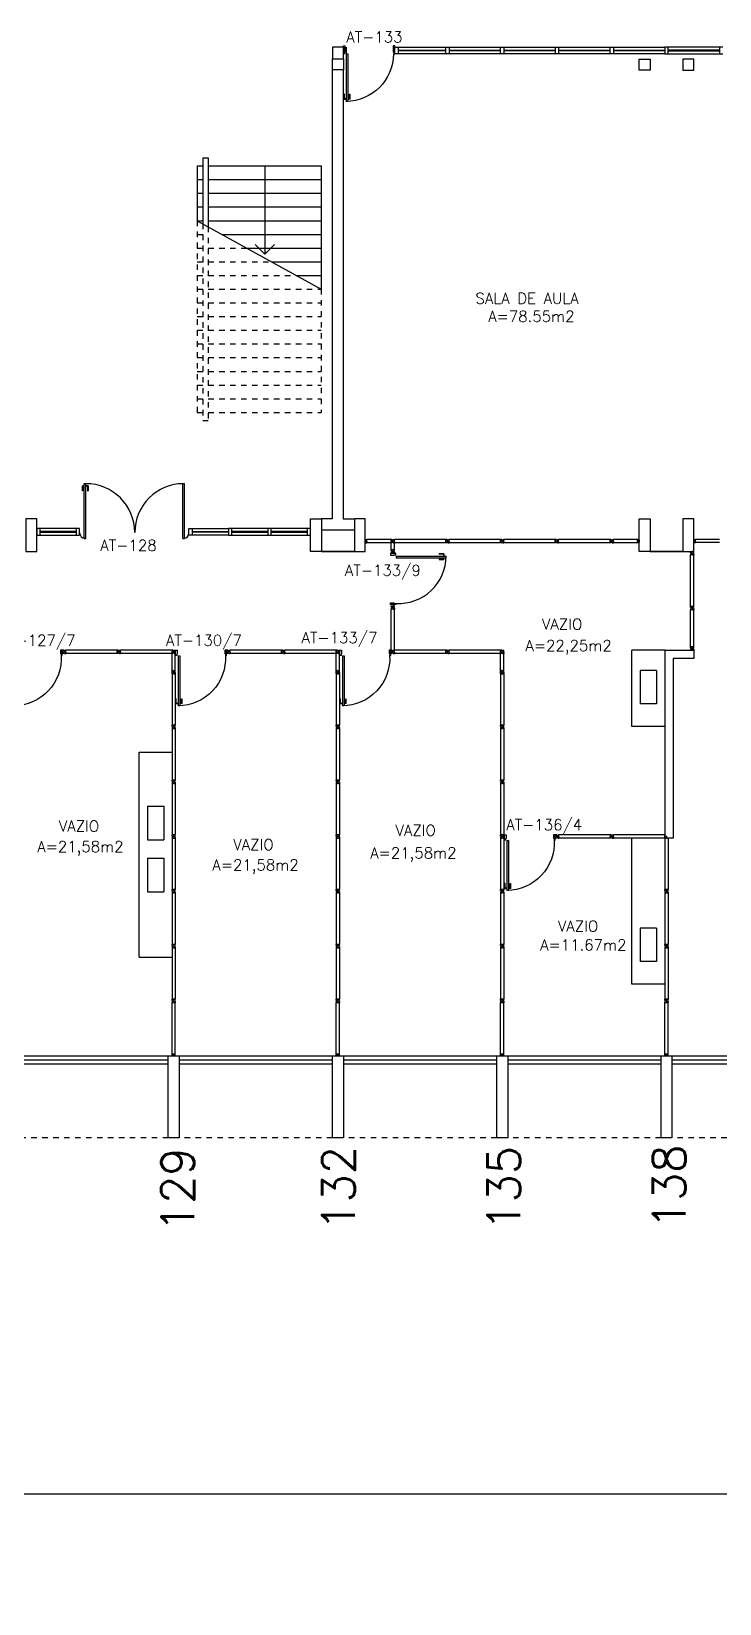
# Model space of a CAD drawing. Extents: x -250 to -5, y 354 to 449.
# Drawn here: x -110.19 to -97.63, y 356.9 to 385.59 of the extents above; entities that cross this region are included whole.
import ezdxf
from ezdxf.enums import TextEntityAlignment as Align

# ---------------------------------------------------------------- set-up
doc = ezdxf.new("R2010")
doc.units = 0
doc.header["$LTSCALE"] = 0.02
doc.header["$MEASUREMENT"] = 0
doc.header["$PDMODE"] = 98
doc.linetypes.add('HIDDEN2', pattern=[0.1875, 0.125, -0.0625])
doc.layers.get('0').update_dxf_attribs({"linetype": 'CONTINUOUS'})
doc.layers.get('DEFPOINTS').update_dxf_attribs({"linetype": 'CONTINUOUS'})
for name, color, linetype in [('ALV', 2, 'CONTINUOUS'), ('BANC', 2, 'CONTINUOUS'), ('DIV', 2, 'CONTINUOUS'), ('ESC', 1, 'CONTINUOUS'), ('ESQ', 2, 'CONTINUOUS'), ('ESTR', 3, 'CONTINUOUS'), ('NOPILAR1', 2, 'CONTINUOUS'), ('PEÇAS', 1, 'CONTINUOUS'), ('PROJ', 1, 'HIDDEN2'), ('TEXTO', 2, 'CONTINUOUS'), ('TEXTO-CENTRO-CUSTO', 2, 'CONTINUOUS'), ('TEXTO-ENDEREÇO', 2, 'CONTINUOUS'), ('ÁREA', 2, 'CONTINUOUS')]:
    doc.layers.add(name, color=color, linetype=linetype)
doc.styles.add('1', font='romans.shx')
doc.styles.add('NOPILAR', font='simplex.shx', dxfattribs={"height": 0.6})
doc.styles.get("Standard").update_dxf_attribs({"font": 'romans.shx'})
doc.styles.add('UNB-100', font='simplex.shx', dxfattribs={"height": 0.2})
doc.styles.add('UNB-100-1', font='simplex.shx', dxfattribs={"height": 0.2})
doc.dimstyles.new('1-600', dxfattribs={"dimtxt": 1.1, "dimasz": 2.5, "dimexe": 2, "dimexo": 4, "dimgap": 0.2, "dimtad": 1, "dimdec": 0, "dimzin": 4, "dimdsep": 46, "dimlunit": 6, "dimtxsty": '1', "dimblk1": 'NONE', "dimblk2": 'NONE', "dimsah": 1, "dimcen": 0, "dimclrd": 2, "dimclre": 2, "dimclrt": 2, "dimadec": 0, "dimazin": 0, "dimtfac": 1, "dimtdec": 0, "dimtmove": 2, "dimatfit": 3, "dimldrblk": 'NONE', "dimfxl": 0, "dimtolj": 1, "dimtzin": 0, "dimarcsym": 0})

# ---------------------------------------------------------------- blocks, each defined once
blk = doc.blocks.new('*D53')
at = {"color": 2, "linetype": 'ByBlock', "transparency": 16777216}
for p, q in [((-187.088, 351.649), (-187.088, 347.149)), ((-46.088, 351.649), (-46.088, 347.149)), ((-187.088, 349.149), (-46.088, 349.149))]:
    blk.add_line(p, q, dxfattribs=at)
at = {"layer": 'DEFPOINTS', "color": 0, "linetype": 'ByBlock', "transparency": 16777216}
for p in [(-187.088, 355.649), (-46.088, 355.649), (-46.088, 349.149)]:
    blk.add_point(p, dxfattribs=at)
at = {"color": 2, "linetype": 'ByBlock', "transparency": 16777216, "insert": (-116.588, 350.082), "char_height": 1.1, "attachment_point": 5, "style": '1'}
blk.add_mtext('\\A1;Biologia', dxfattribs=at)
blk = doc.blocks.new('_NONE')
at = {"color": 0, "linetype": 'ByBlock'}
blk.add_circle((0, 0), 0.25, dxfattribs=at)
blk = doc.blocks.new('PILINT-TTS')
for points in [[(-0.2, 0), (-0.2, -0.2), (0, -0.2), (0, 0)], [(-0.8, 0), (-0.8, -0.2), (-1, -0.2), (-1, 0)], [(-0.8, -8.39), (-0.8, -8.99), (-1, -8.99), (-1, -8.39)]]:
    blk.add_lwpolyline(points, close=True)
blk.add_lwpolyline([(-0.2, -8.99), (0, -8.99), (0, -8.39), (-0.2, -8.39), (-0.2, -8.99)])
blk = doc.blocks.new('DIV-TTS')
for p, q in [((-0.0051, 0), (0.0051, 0)), ((0, -0.0051), (0, 0.0051)), ((0.0205, 0.006), (0.03, 0.006)), ((0.0205, -0.006), (0.0205, 0.006)), ((0.03, 0.03), (0.97, 0.03)), ((0.03, 0.03), (0.03, -0.03)), ((0.03, 0.009), (0.03, 0.027)), ((0.03, 0.005), (0.03, -0.005)), ((0.97, 0.03), (0.97, -0.03)), ((0.9795, 0.006), (0.97, 0.006)), ((0.97, 0.005), (0.97, -0.005)), ((0.9795, -0.006), (0.9795, 0.006)), ((1.0051, 0), (0.9949, 0)), ((0.9949, 0), (1.0051, 0)), ((1, -0.0051), (1, 0.0051)), ((0.0205, -0.006), (0.03, -0.006)), ((0.03, -0.03), (0.03, -0.009)), ((0.03, -0.009), (0.03, -0.027)), ((0.03, -0.03), (0.97, -0.03)), ((0.9795, -0.006), (0.97, -0.006))]:
    blk.add_line(p, q)
blk = doc.blocks.new('MTINI-TTS')
for p, q in [((-0.03, 0.008), (-0.03, 0.03)), ((0.03, 0.03), (-0.03, 0.03)), ((-0.03, 0.008), (-0.02, 0.008)), ((-0.009, 0.03), (-0.027, 0.03)), ((-0.02, 0.008), (-0.02, 0)), ((-0.001, 0), (-0.02, 0)), ((-0.006, 0.02), (-0.006, 0.03)), ((-0.006, 0.023), (-0.006, 0.027)), ((-0.006, 0.02), (0.006, 0.02)), ((0.005, 0.03), (-0.005, 0.03)), ((0.005, 0), (-0.005, 0)), ((0.004, 0.02), (-0.004, 0.02)), ((0.02, 0), (-0.001, 0)), ((0, -0.005), (0, 0.005)), ((0.006, 0.02), (0.006, 0.03)), ((0.006, 0.023), (0.006, 0.027)), ((0.009, 0.03), (0.027, 0.03)), ((0.03, 0.008), (0.02, 0.008)), ((0.02, 0), (0.02, 0.008)), ((0.03, 0.008), (0.03, 0.03))]:
    blk.add_line(p, q)
blk = doc.blocks.new('DIVMT-TTS')
for p, q in [((-0.03, 0.03), (-0.03, 0.006)), ((-0.008, 0.03), (-0.03, 0.03)), ((-0.0185, 0.006), (-0.03, 0.006)), ((-0.0185, -0.006), (-0.0185, 0.006)), ((-0.008, 0.03), (-0.008, 0.02)), ((-0.008, 0.02), (0.008, 0.02)), ((-0.0051, 0), (0.0051, 0)), ((0.0051, 0), (-0.0051, 0)), ((-0.0051, 0), (0.0051, 0)), ((0, -0.0051), (0, 0.0051)), ((0, 0.0051), (0, -0.0051)), ((0.008, 0.03), (0.008, 0.02)), ((0.008, 0.03), (0.03, 0.03)), ((0.0205, 0.006), (0.03, 0.006)), ((0.0205, -0.006), (0.0205, 0.006)), ((0.0205, 0.006), (0.0205, -0.006)), ((0.0205, 0.006), (0.03, 0.006)), ((0.97, 0.03), (0.03, 0.03)), ((0.03, 0.006), (0.03, 0.03)), ((0.03, -0.03), (0.03, 0.03)), ((0.03, -0.005), (0.03, 0.005)), ((0.97, -0.03), (0.97, 0.03)), ((0.97, 0.03), (0.97, 0.009)), ((0.97, 0.009), (0.97, 0.027)), ((0.9795, 0.006), (0.97, 0.006)), ((0.97, -0.005), (0.97, 0.005)), ((0.9795, 0.006), (0.9795, -0.006)), ((1.0051, 0), (0.9949, 0)), ((1, 0.0051), (1, -0.0051)), ((-0.0185, -0.006), (-0.03, -0.006)), ((-0.03, -0.03), (-0.03, -0.006)), ((-0.008, -0.03), (-0.03, -0.03)), ((-0.008, -0.03), (-0.008, -0.02)), ((-0.008, -0.02), (0.008, -0.02)), ((0.008, -0.03), (0.008, -0.02)), ((0.008, -0.03), (0.03, -0.03)), ((0.0205, -0.006), (0.03, -0.006)), ((0.0205, -0.006), (0.03, -0.006)), ((0.03, -0.006), (0.03, -0.03)), ((0.97, -0.03), (0.03, -0.03)), ((0.9795, -0.006), (0.97, -0.006)), ((0.97, -0.009), (0.97, -0.027))]:
    blk.add_line(p, q)
blk = doc.blocks.new('DIVCIR-TTS')
for p, q in [((0.005, 0), (-0.005, 0)), ((-0.005, 0), (0.005, 0)), ((-0.005, 0), (0.005, 0)), ((0, 0.001), (0, 0.02)), ((0.008, 0.02), (0, 0.02)), ((0, 0.005), (0, -0.005)), ((0, -0.005), (0, 0.005)), ((0, -0.02), (0, 0.001)), ((0.008, 0.03), (0.008, 0.02)), ((0.008, 0.03), (0.03, 0.03)), ((0.02, 0.006), (0.02, -0.006)), ((0.02, 0.006), (0.03, 0.006)), ((0.02, -0.004), (0.02, 0.004)), ((0.02, 0.006), (0.02, -0.006)), ((0.02, 0.006), (0.03, 0.006)), ((0.023, 0.006), (0.027, 0.006)), ((0.47, 0.03), (0.03, 0.03)), ((0.03, -0.03), (0.03, 0.03)), ((0.03, -0.03), (0.03, 0.03)), ((0.03, 0.009), (0.03, 0.027)), ((0.03, -0.005), (0.03, 0.005)), ((0.03, -0.005), (0.03, 0.005)), ((0.47, 0.03), (0.47, 0.009)), ((0.47, -0.03), (0.47, 0.03)), ((0.47, 0.03), (0.47, 0.006)), ((0.492, 0.03), (0.47, 0.03)), ((0.47, 0.009), (0.47, 0.027)), ((0.479, 0.006), (0.47, 0.006)), ((0.481, 0.006), (0.47, 0.006)), ((0.47, -0.005), (0.47, 0.005)), ((0.479, 0.006), (0.479, -0.006)), ((0.481, -0.006), (0.481, 0.006)), ((0.492, 0.03), (0.492, 0.02)), ((0.492, 0.02), (0.508, 0.02)), ((0.505, 0), (0.495, 0)), ((0.495, 0), (0.505, 0)), ((0.505, 0), (0.495, 0)), ((0.495, 0), (0.505, 0)), ((0.5, 0.005), (0.5, -0.005)), ((0.5, -0.005), (0.5, 0.005)), ((0.5, 0.005), (0.5, -0.005)), ((0.508, 0.03), (0.508, 0.02)), ((0.508, 0.03), (0.53, 0.03)), ((0.52, 0.006), (0.53, 0.006)), ((0.52, -0.006), (0.52, 0.006)), ((0.52, 0.006), (0.52, -0.006)), ((0.52, 0.006), (0.53, 0.006)), ((1.47, 0.03), (0.53, 0.03)), ((0.53, 0.006), (0.53, 0.03)), ((0.53, -0.03), (0.53, 0.03)), ((0.53, -0.005), (0.53, 0.005)), ((1.47, -0.03), (1.47, 0.03)), ((1.47, 0.03), (1.47, 0.009)), ((1.47, 0.03), (1.47, 0.006)), ((1.492, 0.03), (1.47, 0.03)), ((1.47, 0.009), (1.47, 0.027)), ((1.479, 0.006), (1.47, 0.006)), ((1.481, 0.006), (1.47, 0.006)), ((1.47, -0.005), (1.47, 0.005)), ((1.479, 0.006), (1.479, -0.006)), ((1.481, -0.006), (1.481, 0.006)), ((1.492, 0.03), (1.492, 0.02)), ((1.492, 0.02), (1.508, 0.02)), ((1.505, 0), (1.495, 0)), ((1.495, 0), (1.505, 0)), ((1.505, 0), (1.495, 0)), ((1.495, 0), (1.505, 0)), ((1.5, 0.005), (1.5, -0.005)), ((1.5, -0.005), (1.5, 0.005)), ((1.5, 0.005), (1.5, -0.005)), ((1.508, 0.03), (1.508, 0.02)), ((1.508, 0.03), (1.53, 0.03)), ((1.52, 0.006), (1.53, 0.006)), ((1.52, -0.006), (1.52, 0.006)), ((1.52, 0.006), (1.52, -0.006)), ((1.52, 0.006), (1.53, 0.006)), ((2.47, 0.03), (1.53, 0.03)), ((1.53, 0.006), (1.53, 0.03)), ((1.53, -0.03), (1.53, 0.03)), ((1.53, -0.005), (1.53, 0.005)), ((2.47, -0.03), (2.47, 0.03)), ((2.47, 0.03), (2.47, 0.009)), ((2.47, 0.03), (2.47, 0.006)), ((2.492, 0.03), (2.47, 0.03)), ((2.47, 0.009), (2.47, 0.027)), ((2.479, 0.006), (2.47, 0.006)), ((2.481, 0.006), (2.47, 0.006)), ((2.47, -0.005), (2.47, 0.005)), ((2.479, 0.006), (2.479, -0.006)), ((2.481, -0.006), (2.481, 0.006)), ((2.492, 0.03), (2.492, 0.02)), ((2.492, 0.02), (2.508, 0.02)), ((2.505, 0), (2.495, 0)), ((2.495, 0), (2.505, 0)), ((2.505, 0), (2.495, 0)), ((2.495, 0), (2.505, 0)), ((2.5, 0.005), (2.5, -0.005)), ((2.5, -0.005), (2.5, 0.005)), ((2.5, 0.005), (2.5, -0.005)), ((2.508, 0.03), (2.508, 0.02)), ((2.508, 0.03), (2.53, 0.03)), ((2.52, 0.006), (2.53, 0.006)), ((2.52, -0.006), (2.52, 0.006)), ((2.52, 0.006), (2.52, -0.006)), ((2.52, 0.006), (2.53, 0.006)), ((3.47, 0.03), (2.53, 0.03)), ((2.53, 0.006), (2.53, 0.03)), ((2.53, -0.03), (2.53, 0.03)), ((2.53, -0.005), (2.53, 0.005)), ((3.47, -0.03), (3.47, 0.03)), ((3.47, 0.03), (3.47, 0.009)), ((3.47, 0.03), (3.47, 0.006)), ((3.492, 0.03), (3.47, 0.03)), ((3.47, 0.009), (3.47, 0.027)), ((3.479, 0.006), (3.47, 0.006)), ((3.481, 0.006), (3.47, 0.006)), ((3.47, -0.005), (3.47, 0.005)), ((3.479, 0.006), (3.479, -0.006)), ((3.481, -0.006), (3.481, 0.006)), ((3.492, 0.03), (3.492, 0.02)), ((3.492, 0.02), (3.508, 0.02)), ((3.505, 0), (3.495, 0)), ((3.495, 0), (3.505, 0)), ((3.505, 0), (3.495, 0)), ((3.495, 0), (3.505, 0)), ((3.5, 0.005), (3.5, -0.005)), ((3.5, -0.005), (3.5, 0.005)), ((3.5, 0.005), (3.5, -0.005)), ((3.508, 0.03), (3.508, 0.02)), ((3.508, 0.03), (3.53, 0.03)), ((3.52, 0.006), (3.53, 0.006)), ((3.52, -0.006), (3.52, 0.006)), ((3.52, 0.006), (3.52, -0.006)), ((3.52, 0.006), (3.53, 0.006)), ((4.47, 0.03), (3.53, 0.03)), ((3.53, 0.006), (3.53, 0.03)), ((3.53, -0.03), (3.53, 0.03)), ((3.53, -0.005), (3.53, 0.005)), ((4.47, 0.03), (4.47, 0.006)), ((4.492, 0.03), (4.47, 0.03)), ((4.47, -0.03), (4.47, 0.03)), ((4.47, 0.03), (4.47, 0.009)), ((4.47, 0.009), (4.47, 0.027)), ((4.481, 0.006), (4.47, 0.006)), ((4.479, 0.006), (4.47, 0.006)), ((4.47, -0.005), (4.47, 0.005)), ((4.479, 0.006), (4.479, -0.006)), ((4.481, -0.006), (4.481, 0.006)), ((4.492, 0.03), (4.492, 0.02)), ((4.492, 0.02), (4.508, 0.02)), ((4.495, 0), (4.505, 0)), ((4.505, 0), (4.495, 0)), ((4.495, 0), (4.505, 0)), ((4.505, 0), (4.495, 0)), ((4.5, -0.005), (4.5, 0.005)), ((4.5, 0.005), (4.5, -0.005)), ((4.5, 0.005), (4.5, -0.005)), ((4.508, 0.03), (4.508, 0.02)), ((4.508, 0.03), (4.53, 0.03)), ((4.52, 0.006), (4.53, 0.006)), ((4.52, -0.006), (4.52, 0.006)), ((4.52, 0.006), (4.52, -0.006)), ((4.52, 0.006), (4.53, 0.006)), ((4.53, 0.006), (4.53, 0.03)), ((4.53, -0.03), (4.53, 0.03)), ((4.97, 0.03), (4.53, 0.03)), ((4.53, -0.005), (4.53, 0.005)), ((4.97, 0.03), (4.97, 0.009)), ((4.97, -0.03), (4.97, 0.03)), ((4.992, 0.029), (4.97, 0.029)), ((4.97, 0.029), (4.97, -0.031)), ((4.97, 0.009), (4.97, 0.027)), ((4.97, 0.008), (4.97, 0.026)), ((4.979, 0.006), (4.97, 0.006)), ((4.97, -0.005), (4.97, 0.005)), ((4.979, 0.005), (4.97, 0.005)), ((4.97, 0.004), (4.97, -0.006)), ((4.977, 0.005), (4.973, 0.005)), ((4.979, 0.006), (4.979, -0.006)), ((4.979, -0.007), (4.979, 0.005)), ((4.979, 0.003), (4.979, -0.005)), ((4.992, 0.029), (4.992, 0.019)), ((5, 0.019), (4.992, 0.019)), ((5.005, 0), (4.995, 0)), ((5, 0.019), (5, -0.002)), ((5, 0.005), (5, -0.005)), ((5, 0.004), (5, -0.006)), ((0, -0.02), (0.008, -0.02)), ((0.008, -0.03), (0.008, -0.02)), ((0.008, -0.03), (0.03, -0.03)), ((0.02, -0.006), (0.03, -0.006)), ((0.02, -0.006), (0.03, -0.006)), ((0.023, -0.006), (0.027, -0.006)), ((0.03, -0.009), (0.03, -0.027)), ((0.47, -0.03), (0.03, -0.03)), ((0.479, -0.006), (0.47, -0.006)), ((0.481, -0.006), (0.47, -0.006)), ((0.47, -0.03), (0.47, -0.006)), ((0.47, -0.009), (0.47, -0.027)), ((0.492, -0.03), (0.47, -0.03)), ((0.492, -0.03), (0.492, -0.02)), ((0.492, -0.02), (0.508, -0.02)), ((0.508, -0.03), (0.508, -0.02)), ((0.508, -0.03), (0.53, -0.03)), ((0.52, -0.006), (0.53, -0.006)), ((0.52, -0.006), (0.53, -0.006)), ((0.53, -0.006), (0.53, -0.03)), ((1.47, -0.03), (0.53, -0.03)), ((1.479, -0.006), (1.47, -0.006)), ((1.481, -0.006), (1.47, -0.006)), ((1.47, -0.03), (1.47, -0.006)), ((1.47, -0.009), (1.47, -0.027)), ((1.492, -0.03), (1.47, -0.03)), ((1.492, -0.03), (1.492, -0.02)), ((1.492, -0.02), (1.508, -0.02)), ((1.508, -0.03), (1.508, -0.02)), ((1.508, -0.03), (1.53, -0.03)), ((1.52, -0.006), (1.53, -0.006)), ((1.52, -0.006), (1.53, -0.006)), ((1.53, -0.006), (1.53, -0.03)), ((2.47, -0.03), (1.53, -0.03)), ((2.479, -0.006), (2.47, -0.006)), ((2.481, -0.006), (2.47, -0.006)), ((2.47, -0.03), (2.47, -0.006)), ((2.47, -0.009), (2.47, -0.027)), ((2.492, -0.03), (2.47, -0.03)), ((2.492, -0.03), (2.492, -0.02)), ((2.492, -0.02), (2.508, -0.02)), ((2.508, -0.03), (2.508, -0.02)), ((2.508, -0.03), (2.53, -0.03)), ((2.52, -0.006), (2.53, -0.006)), ((2.52, -0.006), (2.53, -0.006)), ((2.53, -0.006), (2.53, -0.03)), ((3.47, -0.03), (2.53, -0.03)), ((3.479, -0.006), (3.47, -0.006)), ((3.481, -0.006), (3.47, -0.006)), ((3.47, -0.03), (3.47, -0.006)), ((3.47, -0.009), (3.47, -0.027)), ((3.492, -0.03), (3.47, -0.03)), ((3.492, -0.03), (3.492, -0.02)), ((3.492, -0.02), (3.508, -0.02)), ((3.508, -0.03), (3.508, -0.02)), ((3.508, -0.03), (3.53, -0.03)), ((3.52, -0.006), (3.53, -0.006)), ((3.52, -0.006), (3.53, -0.006)), ((3.53, -0.006), (3.53, -0.03)), ((4.47, -0.03), (3.53, -0.03)), ((4.481, -0.006), (4.47, -0.006)), ((4.47, -0.03), (4.47, -0.006)), ((4.479, -0.006), (4.47, -0.006)), ((4.47, -0.009), (4.47, -0.027)), ((4.492, -0.03), (4.47, -0.03)), ((4.492, -0.03), (4.492, -0.02)), ((4.492, -0.02), (4.508, -0.02)), ((4.508, -0.03), (4.508, -0.02)), ((4.508, -0.03), (4.53, -0.03)), ((4.52, -0.006), (4.53, -0.006)), ((4.52, -0.006), (4.53, -0.006)), ((4.53, -0.006), (4.53, -0.03)), ((4.97, -0.03), (4.53, -0.03)), ((4.979, -0.006), (4.97, -0.006)), ((4.979, -0.007), (4.97, -0.007)), ((4.97, -0.009), (4.97, -0.027)), ((4.97, -0.01), (4.97, -0.028)), ((4.992, -0.031), (4.97, -0.031)), ((4.977, -0.007), (4.973, -0.007)), ((4.992, -0.031), (4.992, -0.021)), ((4.992, -0.021), (5, -0.021)), ((5.005, -0.001), (4.995, -0.001)), ((5, -0.002), (5, -0.021))]:
    blk.add_line(p, q)
blk = doc.blocks.new('ESCA-TTS')
at = {"color": 1, "linetype": 'Continuous'}
for p in [(-2.26, 0), (0, -1)]:
    blk.add_line(p, (-2.26, -2.25), dxfattribs=at)
at = {"color": 1}
for p, q in [((-0.2, 0), (-2.26, 0)), ((-0.2, 0.15), (-0.2, -1.111)), ((-0.1, 0.15), (-0.2, 0.15)), ((-0.1, 0.15), (-0.1, -1.055)), ((0, 0), (-0.1, 0)), ((0, 0), (0, -1)), ((-0.2, -0.25), (-2.26, -0.25)), ((0, -0.25), (-0.1, -0.25)), ((-0.2, -0.5), (-2.26, -0.5)), ((0, -0.5), (-0.1, -0.5)), ((-0.2, -0.75), (-2.26, -0.75)), ((0, -0.75), (-0.1, -0.75)), ((-0.2, -1), (-2.26, -1)), ((0, -1), (-0.1, -1)), ((-0.452, -1.25), (-2.26, -1.25)), ((-0.904, -1.5), (-2.26, -1.5)), ((-1.356, -1.75), (-2.26, -1.75)), ((-1.808, -2), (-2.26, -2))]:
    blk.add_line(p, q, dxfattribs=at)
at = {"color": 1, "linetype": 'HIDDEN2'}
for p, q in [((-0.2, -1.111), (-0.2, -4.65)), ((-0.1, -1.055), (-0.1, -4.65)), ((0, -1), (0, -4.5)), ((0, -1.25), (-0.1, -1.25)), ((-0.2, -1.5), (-0.904, -1.5)), ((0, -1.5), (-0.1, -1.5)), ((-0.2, -2), (-1.808, -2)), ((-0.2, -1.75), (-1.356, -1.75)), ((0, -1.75), (-0.1, -1.75)), ((0, -2), (-0.1, -2)), ((-2.26, -2.25), (-2.26, -4.5)), ((-0.2, -2.25), (-2.26, -2.25)), ((0, -2.25), (-0.1, -2.25)), ((-0.2, -2.5), (-2.26, -2.5)), ((0, -2.5), (-0.1, -2.5)), ((-0.2, -2.75), (-2.26, -2.75)), ((0, -2.75), (-0.1, -2.75)), ((-0.2, -3), (-2.26, -3)), ((0, -3), (-0.1, -3)), ((-0.2, -3.25), (-2.26, -3.25)), ((0, -3.25), (-0.1, -3.25)), ((-0.2, -3.5), (-2.26, -3.5)), ((0, -3.5), (-0.1, -3.5)), ((-0.2, -3.75), (-2.26, -3.75)), ((-0.2, -4), (-2.26, -4)), ((0, -3.75), (-0.1, -3.75)), ((0, -4), (-0.1, -4)), ((-0.2, -4.25), (-2.26, -4.25)), ((0, -4.25), (-0.1, -4.25)), ((-0.2, -4.5), (-2.26, -4.5)), ((0, -4.5), (-0.1, -4.5)), ((-0.1, -4.65), (-0.2, -4.65))]:
    blk.add_line(p, q, dxfattribs=at)
blk = doc.blocks.new('PDV1E-TTS')
at = {"layer": 'DIV'}
for p, q in [((-0.94, 0.075), (-0.91, 0.075)), ((-0.94, 0.06), (-0.94, 0.075)), ((-0.94, -0.06), (-0.94, 0.06)), ((-0.91, 0.075), (-0.91, -0.045)), ((0, 0.075), (-0.03, 0.075)), ((-0.03, 0.075), (-0.03, -0.045)), ((0, 0.06), (0, 0.075)), ((0, -0.06), (0, 0.06)), ((0, 0), (0.012, 0)), ((-0.94, -0.075), (-0.94, -0.06)), ((-0.92, -0.075), (-0.94, -0.075)), ((-0.92, -0.045), (-0.92, -0.075)), ((-0.92, -0.045), (-0.91, -0.045)), ((-0.082, -0.075), (-0.082, -0.94)), ((-0.052, -0.075), (-0.082, -0.075)), ((-0.052, -0.075), (-0.052, -0.94)), ((-0.02, -0.045), (-0.03, -0.045)), ((-0.02, -0.045), (-0.02, -0.075)), ((-0.02, -0.075), (0, -0.075)), ((0, -0.075), (0, -0.06)), ((-0.114, -0.81), (-0.124, -0.81)), ((-0.124, -0.9), (-0.124, -0.81)), ((-0.114, -0.89), (-0.114, -0.81)), ((-0.019, -0.81), (-0.009, -0.81)), ((-0.019, -0.89), (-0.019, -0.81)), ((-0.009, -0.9), (-0.009, -0.81)), ((-0.124, -0.9), (-0.084, -0.9)), ((-0.114, -0.89), (-0.084, -0.89)), ((-0.082, -0.94), (-0.052, -0.94)), ((-0.019, -0.89), (-0.049, -0.89)), ((-0.009, -0.9), (-0.049, -0.9))]:
    blk.add_line(p, q, dxfattribs=at)
blk.add_arc((-0.048, -0.075), 0.865, 180, 270, dxfattribs=at)
blk = doc.blocks.new('MTT-TTS')
for p, q in [((-0.008, 0.03), (-0.03, 0.03)), ((-0.03, 0.03), (-0.03, 0.006)), ((-0.0185, 0.006), (-0.03, 0.006)), ((-0.0185, -0.006), (-0.0185, 0.006)), ((-0.008, 0.03), (-0.008, 0.02)), ((-0.008, 0.02), (0.008, 0.02)), ((-0.0051, 0), (0.0051, 0)), ((0, -0.0051), (0, 0.0051)), ((0.008, 0.03), (0.03, 0.03)), ((0.008, 0.03), (0.008, 0.02)), ((0.0205, -0.006), (0.0205, 0.006)), ((0.0205, 0.006), (0.03, 0.006)), ((0.03, 0.006), (0.03, 0.03)), ((-0.03, -0.03), (-0.03, -0.006)), ((-0.0185, -0.006), (-0.03, -0.006)), ((-0.008, -0.03), (-0.03, -0.03)), ((-0.008, -0.02), (0.008, -0.02)), ((-0.008, -0.03), (-0.008, -0.02)), ((0.008, -0.03), (0.008, -0.02)), ((0.008, -0.03), (0.03, -0.03)), ((0.0205, -0.006), (0.03, -0.006)), ((0.03, -0.006), (0.03, -0.03))]:
    blk.add_line(p, q)
blk = doc.blocks.new('PDV2E-TTS')
at = {"layer": 'DIV'}
for p, q in [((-0.967, 0.035), (-0.967, 0.05)), ((-0.967, 0.05), (-0.937, 0.05)), ((-0.967, -0.035), (-0.967, 0.035)), ((-0.937, 0.05), (-0.937, -0.02)), ((-0.068, 0.05), (-0.068, -0.02)), ((-0.038, 0.05), (-0.068, 0.05)), ((-0.038, 0.035), (-0.038, 0.05)), ((-0.038, -0.035), (-0.038, 0.035)), ((-0.967, -0.05), (-0.967, -0.035)), ((-0.947, -0.05), (-0.967, -0.05)), ((-0.947, -0.02), (-0.947, -0.05)), ((-0.947, -0.02), (-0.937, -0.02)), ((-0.083, -0.054), (-0.113, -0.054)), ((-0.113, -0.054), (-0.113, -0.969)), ((-0.083, -0.054), (-0.083, -0.969)), ((-0.059, -0.02), (-0.068, -0.02)), ((-0.059, -0.02), (-0.059, -0.05)), ((-0.059, -0.05), (-0.037, -0.05)), ((-0.038, -0.05), (-0.038, -0.035)), ((-0.113, -0.969), (-0.083, -0.969))]:
    blk.add_line(p, q, dxfattribs=at)
at = {"layer": 'DIV', "color": 1}
for p, q in [((-0.145, -0.839), (-0.155, -0.839)), ((-0.155, -0.929), (-0.155, -0.839)), ((-0.145, -0.919), (-0.145, -0.839)), ((-0.05, -0.839), (-0.04, -0.839)), ((-0.05, -0.919), (-0.05, -0.839)), ((-0.04, -0.929), (-0.04, -0.839)), ((-0.155, -0.929), (-0.115, -0.929)), ((-0.145, -0.919), (-0.115, -0.919)), ((-0.05, -0.919), (-0.08, -0.919)), ((-0.04, -0.929), (-0.08, -0.929))]:
    blk.add_line(p, q, dxfattribs=at)
blk.add_arc((-0.081, -0.101), 0.867, 176.6046, 269.9049, dxfattribs=at)
blk = doc.blocks.new('PTDP-TTS')
at = {"color": 2}
for p, q in [((0.084, 0.9), (0.115, 0.9)), ((0.084, -0.1), (0.084, 0.9)), ((0.114, -0.1), (0.114, 0.9)), ((1.884, 0.9), (1.914, 0.9)), ((1.884, -0.1), (1.884, 0.9)), ((1.914, -0.1), (1.914, 0.9)), ((0.084, -0.1), (0.115, -0.1)), ((1.885, -0.101), (1.915, -0.101))]:
    blk.add_line(p, q, dxfattribs=at)
at = {"color": 1}
for centre, radius, start, end in [((0.114, 0.006), 0.892, 0, 90), ((1.899, 0.006), 0.892, 90, 180), ((0.098, 0), 0.098, 180, 270), ((1.896, -0.001), 0.0991, 271.7192, 0)]:
    blk.add_arc(centre, radius, start, end, dxfattribs=at)
at = {"layer": 'ESQ', "color": 1}
for p, q in [((0.044, 0.86), (0.044, 0.77)), ((0.044, 0.86), (0.084, 0.86)), ((0.054, 0.77), (0.044, 0.77)), ((0.054, 0.85), (0.054, 0.77)), ((0.054, 0.85), (0.084, 0.85)), ((0.154, 0.86), (0.114, 0.86)), ((0.144, 0.85), (0.114, 0.85)), ((0.144, 0.85), (0.144, 0.77)), ((0.144, 0.77), (0.154, 0.77)), ((0.154, 0.86), (0.154, 0.77))]:
    blk.add_line(p, q, dxfattribs=at)

msp = doc.modelspace()

# ---------------------------------------------------------------- linework, layer by layer
at = {"layer": 'ALV'}
for p, q in [((-104.702, 384.887), (-104.702, 376.695)), ((-104.502, 384.887), (-104.502, 376.695)), ((-104.702, 376.695), (-104.904, 376.695)), ((-104.902, 376.495), (-104.306, 376.495)), ((-104.502, 376.695), (-104.306, 376.695)), ((-98.626, 374.297), (-98.626, 370.867)), ((-98.626, 374.297), (-98.096, 374.297)), ((-98.626, 374.297), (-98.626, 370.867)), ((-98.096, 374.297), (-98.096, 374.147)), ((-98.476, 374.147), (-98.476, 370.867)), ((-98.096, 374.147), (-98.476, 374.147)), ((-98.476, 374.147), (-98.476, 371.017)), ((-98.476, 370.867), (-98.626, 370.867))]:
    msp.add_line(p, q, dxfattribs=at)
at = {"layer": 'BANC'}
for p, q in [((-108.226, 368.697), (-108.226, 372.437)), ((-108.226, 372.437), (-107.626, 372.437)), ((-108.226, 368.697), (-107.626, 368.697))]:
    msp.add_line(p, q, dxfattribs=at)
at = {"layer": 'DIV'}
for p, q in [((-109.229, 377.34), (-109.199, 377.34)), ((-109.269, 377.3), (-109.269, 377.21)), ((-109.269, 377.3), (-109.229, 377.3)), ((-109.259, 377.21), (-109.268, 377.21)), ((-109.259, 377.29), (-109.259, 377.21)), ((-109.259, 377.29), (-109.229, 377.29)), ((-109.159, 377.3), (-109.199, 377.3)), ((-109.169, 377.29), (-109.199, 377.29)), ((-109.169, 377.29), (-109.169, 377.21)), ((-109.169, 377.21), (-109.159, 377.21)), ((-109.159, 377.3), (-109.159, 377.21)), ((-103.626, 376.134), (-103.626, 376.258)), ((-103.626, 376.134), (-103.626, 376.258)), ((-103.566, 376.134), (-103.566, 376.258)), ((-103.566, 376.134), (-103.566, 376.258)), ((-98.091, 376.291), (-98.101, 376.291)), ((-98.101, 376.291), (-98.091, 376.291)), ((-98.101, 376.291), (-98.091, 376.291)), ((-98.096, 376.292), (-98.096, 376.311)), ((-98.088, 376.311), (-98.096, 376.311)), ((-98.096, 376.297), (-98.096, 376.286)), ((-98.096, 376.286), (-98.096, 376.297)), ((-98.096, 376.271), (-98.096, 376.292)), ((-98.096, 376.271), (-98.088, 376.271)), ((-98.088, 376.321), (-98.088, 376.311)), ((-98.088, 376.321), (-98.066, 376.321)), ((-98.088, 376.261), (-98.088, 376.271)), ((-98.088, 376.261), (-98.066, 376.261)), ((-98.075, 376.297), (-98.075, 376.285)), ((-98.075, 376.297), (-98.066, 376.297)), ((-98.075, 376.297), (-98.075, 376.285)), ((-98.075, 376.297), (-98.066, 376.297)), ((-98.075, 376.287), (-98.075, 376.295)), ((-98.075, 376.285), (-98.066, 376.285)), ((-98.075, 376.285), (-98.066, 376.285)), ((-98.073, 376.297), (-98.069, 376.297)), ((-98.073, 376.285), (-98.069, 376.285)), ((-97.626, 376.321), (-98.066, 376.321)), ((-98.066, 376.261), (-98.066, 376.321)), ((-98.066, 376.261), (-98.066, 376.321)), ((-98.066, 376.3), (-98.066, 376.318)), ((-98.066, 376.286), (-98.066, 376.296)), ((-98.066, 376.286), (-98.066, 376.296)), ((-98.066, 376.282), (-98.066, 376.264)), ((-97.626, 376.261), (-98.066, 376.261)), ((-104.896, 376.103), (-104.294, 376.103)), ((-104.896, 376.097), (-104.294, 376.097)), ((-103.626, 376.112), (-103.626, 376.134)), ((-103.626, 376.134), (-103.602, 376.134)), ((-103.626, 376.112), (-103.626, 376.134)), ((-103.626, 376.134), (-103.602, 376.134)), ((-103.626, 376.112), (-103.616, 376.112)), ((-103.626, 376.112), (-103.616, 376.112)), ((-103.626, 376.096), (-103.616, 376.096)), ((-103.626, 376.096), (-103.626, 376.074)), ((-103.626, 376.096), (-103.616, 376.096)), ((-103.626, 376.096), (-103.626, 376.074)), ((-103.602, 376.074), (-103.626, 376.074)), ((-103.566, 376.074), (-103.626, 376.074)), ((-103.602, 376.074), (-103.626, 376.074)), ((-103.566, 376.074), (-103.626, 376.074)), ((-103.616, 376.112), (-103.616, 376.096)), ((-103.616, 376.112), (-103.616, 376.096)), ((-103.602, 376.122), (-103.602, 376.134)), ((-103.602, 376.122), (-103.602, 376.134)), ((-103.59, 376.122), (-103.602, 376.122)), ((-103.59, 376.122), (-103.602, 376.122)), ((-103.602, 376.083), (-103.602, 376.074)), ((-103.59, 376.083), (-103.602, 376.083)), ((-103.602, 376.083), (-103.59, 376.083)), ((-103.602, 376.083), (-103.602, 376.074)), ((-103.602, 376.083), (-103.602, 376.074)), ((-103.59, 376.083), (-103.602, 376.083)), ((-103.602, 376.083), (-103.59, 376.083)), ((-103.602, 376.083), (-103.602, 376.074)), ((-103.591, 376.104), (-103.601, 376.104)), ((-103.601, 376.104), (-103.591, 376.104)), ((-103.591, 376.104), (-103.601, 376.104)), ((-103.601, 376.104), (-103.591, 376.104)), ((-103.591, 376.074), (-103.601, 376.074)), ((-103.591, 376.074), (-103.601, 376.074)), ((-103.596, 376.109), (-103.596, 376.098)), ((-103.596, 376.098), (-103.596, 376.109)), ((-103.596, 376.109), (-103.596, 376.098)), ((-103.596, 376.109), (-103.596, 376.098)), ((-103.596, 376.098), (-103.596, 376.109)), ((-103.596, 376.109), (-103.596, 376.098)), ((-103.59, 376.122), (-103.59, 376.134)), ((-103.566, 376.134), (-103.59, 376.134)), ((-103.59, 376.122), (-103.59, 376.134)), ((-103.566, 376.134), (-103.59, 376.134)), ((-103.59, 376.083), (-103.59, 376.074)), ((-103.59, 376.083), (-103.59, 376.074)), ((-103.59, 376.083), (-103.59, 376.074)), ((-103.59, 376.083), (-103.59, 376.074)), ((-103.59, 376.074), (-103.566, 376.074)), ((-103.59, 376.074), (-103.566, 376.074)), ((-103.566, 376.112), (-103.576, 376.112)), ((-103.576, 376.112), (-103.576, 376.096)), ((-103.566, 376.112), (-103.576, 376.112)), ((-103.576, 376.112), (-103.576, 376.096)), ((-103.566, 376.096), (-103.576, 376.096)), ((-103.566, 376.096), (-103.576, 376.096)), ((-103.566, 376.112), (-103.566, 376.134)), ((-103.566, 376.112), (-103.566, 376.134)), ((-103.566, 376.096), (-103.566, 376.074)), ((-103.566, 376.096), (-103.566, 376.074)), ((-98.896, 376.103), (-98.294, 376.103)), ((-98.896, 376.097), (-98.294, 376.097)), ((-103.626, 375.087), (-103.626, 375.109)), ((-103.626, 375.109), (-103.602, 375.109)), ((-103.626, 375.087), (-103.616, 375.087)), ((-103.626, 375.071), (-103.616, 375.071)), ((-103.626, 375.071), (-103.626, 375.049)), ((-103.626, 374.297), (-103.626, 375.049)), ((-103.602, 375.049), (-103.626, 375.049)), ((-103.566, 375.049), (-103.626, 375.049)), ((-103.616, 375.087), (-103.616, 375.071)), ((-103.602, 375.098), (-103.602, 375.109)), ((-103.59, 375.098), (-103.602, 375.098)), ((-103.602, 375.059), (-103.602, 375.049)), ((-103.59, 375.059), (-103.602, 375.059)), ((-103.602, 375.059), (-103.59, 375.059)), ((-103.602, 375.059), (-103.602, 375.049)), ((-103.591, 375.079), (-103.601, 375.079)), ((-103.601, 375.079), (-103.591, 375.079)), ((-103.591, 375.049), (-103.601, 375.049)), ((-103.596, 375.085), (-103.596, 375.074)), ((-103.596, 375.074), (-103.596, 375.085)), ((-103.596, 375.085), (-103.596, 375.074)), ((-103.59, 375.098), (-103.59, 375.109)), ((-103.566, 375.109), (-103.59, 375.109)), ((-103.59, 375.059), (-103.59, 375.049)), ((-103.59, 375.059), (-103.59, 375.049)), ((-103.59, 375.049), (-103.566, 375.049)), ((-103.566, 375.087), (-103.576, 375.087)), ((-103.576, 375.087), (-103.576, 375.071)), ((-103.566, 375.071), (-103.576, 375.071)), ((-103.566, 375.087), (-103.566, 375.109)), ((-103.566, 375.071), (-103.566, 375.049)), ((-103.566, 374.297), (-103.566, 375.049)), ((-98.156, 375.097), (-98.132, 375.097)), ((-98.156, 375.075), (-98.156, 375.097)), ((-98.156, 375.075), (-98.146, 375.075)), ((-98.156, 375.059), (-98.146, 375.059)), ((-98.156, 375.059), (-98.156, 375.037)), ((-98.156, 374.357), (-98.156, 375.037)), ((-98.132, 375.037), (-98.156, 375.037)), ((-98.096, 375.037), (-98.156, 375.037)), ((-98.146, 375.075), (-98.146, 375.059)), ((-98.132, 375.086), (-98.132, 375.097)), ((-98.12, 375.086), (-98.132, 375.086)), ((-98.132, 375.047), (-98.132, 375.037)), ((-98.12, 375.047), (-98.132, 375.047)), ((-98.132, 375.047), (-98.12, 375.047)), ((-98.132, 375.047), (-98.132, 375.037)), ((-98.121, 375.067), (-98.131, 375.067)), ((-98.131, 375.067), (-98.121, 375.067)), ((-98.121, 375.037), (-98.131, 375.037)), ((-98.126, 375.072), (-98.126, 375.062)), ((-98.126, 375.062), (-98.126, 375.072)), ((-98.126, 375.072), (-98.126, 375.062)), ((-98.12, 375.086), (-98.12, 375.097)), ((-98.096, 375.097), (-98.12, 375.097)), ((-98.12, 375.047), (-98.12, 375.037)), ((-98.12, 375.047), (-98.12, 375.037)), ((-98.12, 375.037), (-98.096, 375.037)), ((-98.096, 375.075), (-98.106, 375.075)), ((-98.106, 375.075), (-98.106, 375.059)), ((-98.096, 375.059), (-98.106, 375.059)), ((-98.096, 375.075), (-98.096, 375.097)), ((-98.096, 375.059), (-98.096, 375.037)), ((-98.096, 374.357), (-98.096, 375.037)), ((-107.626, 373.891), (-107.626, 374.297)), ((-107.566, 373.867), (-107.566, 374.297)), ((-104.626, 373.891), (-104.626, 374.297)), ((-104.566, 373.867), (-104.566, 374.297)), ((-101.626, 373.891), (-101.626, 374.297)), ((-101.566, 373.867), (-101.566, 374.297)), ((-99.226, 372.908), (-99.226, 374.297)), ((-98.626, 374.297), (-99.226, 374.297)), ((-98.132, 374.357), (-98.156, 374.357)), ((-98.156, 374.335), (-98.156, 374.357)), ((-98.096, 374.357), (-98.156, 374.357)), ((-98.096, 374.357), (-98.156, 374.357)), ((-98.156, 374.357), (-98.135, 374.357)), ((-98.156, 374.335), (-98.146, 374.335)), ((-98.156, 374.319), (-98.146, 374.319)), ((-98.156, 374.319), (-98.156, 374.297)), ((-98.156, 374.297), (-98.132, 374.297)), ((-98.135, 374.357), (-98.153, 374.357)), ((-98.146, 374.319), (-98.146, 374.335)), ((-98.132, 374.348), (-98.132, 374.357)), ((-98.132, 374.348), (-98.132, 374.357)), ((-98.132, 374.348), (-98.132, 374.357)), ((-98.12, 374.348), (-98.132, 374.348)), ((-98.132, 374.348), (-98.12, 374.348)), ((-98.132, 374.348), (-98.12, 374.348)), ((-98.132, 374.309), (-98.132, 374.297)), ((-98.12, 374.309), (-98.132, 374.309)), ((-98.121, 374.357), (-98.131, 374.357)), ((-98.121, 374.357), (-98.131, 374.357)), ((-98.121, 374.327), (-98.131, 374.327)), ((-98.131, 374.327), (-98.121, 374.327)), ((-98.131, 374.327), (-98.121, 374.327)), ((-98.126, 374.322), (-98.126, 374.332)), ((-98.126, 374.332), (-98.126, 374.322)), ((-98.126, 374.322), (-98.126, 374.332)), ((-98.126, 374.322), (-98.126, 374.332)), ((-98.12, 374.357), (-98.096, 374.357)), ((-98.12, 374.348), (-98.12, 374.357)), ((-98.12, 374.348), (-98.12, 374.357)), ((-98.12, 374.348), (-98.12, 374.357)), ((-98.12, 374.309), (-98.12, 374.297)), ((-98.096, 374.297), (-98.12, 374.297)), ((-98.117, 374.357), (-98.099, 374.357)), ((-98.096, 374.335), (-98.106, 374.335)), ((-98.106, 374.319), (-98.106, 374.335)), ((-98.096, 374.319), (-98.106, 374.319)), ((-98.096, 374.335), (-98.096, 374.357)), ((-98.096, 374.319), (-98.096, 374.297)), ((-98.778, 373.929), (-99.078, 373.929)), ((-99.078, 373.929), (-99.078, 373.317)), ((-98.778, 373.929), (-98.778, 373.317)), ((-98.778, 373.317), (-99.078, 373.317)), ((-98.626, 372.908), (-99.226, 372.908)), ((-99.226, 368.204), (-99.226, 370.867)), ((-98.778, 369.226), (-99.078, 369.226)), ((-99.078, 369.226), (-99.078, 368.614)), ((-98.778, 369.226), (-98.778, 368.614)), ((-98.778, 368.614), (-99.078, 368.614)), ((-98.626, 368.204), (-99.226, 368.204))]:
    msp.add_line(p, q, dxfattribs=at)
at = {"layer": 'ESC'}
for p, q in [((-105.934, 383.137), (-105.934, 381.524)), ((-105.934, 383.137), (-105.934, 381.524)), ((-105.934, 381.524), (-106.11, 381.701)), ((-105.934, 381.524), (-106.11, 381.701)), ((-105.934, 381.524), (-105.757, 381.701)), ((-105.934, 381.524), (-105.757, 381.701))]:
    msp.add_line(p, q, dxfattribs=at)
at = {"layer": 'ESQ'}
for p, q in [((-104.696, 385.303), (-104.696, 385.088)), ((-104.497, 385.303), (-104.696, 385.303)), ((-104.497, 385.302), (-104.497, 385.182)), ((-104.496, 385.087), (-104.496, 385.192)), ((-104.437, 385.182), (-104.437, 385.302)), ((-103.557, 385.182), (-103.557, 385.302)), ((-103.557, 385.302), (-103.497, 385.302)), ((-103.497, 385.182), (-103.557, 385.182)), ((-103.497, 385.302), (-102.626, 385.302)), ((-103.497, 385.302), (-103.497, 385.183)), ((-103.497, 385.248), (-102.626, 385.248)), ((-102.625, 385.236), (-103.497, 385.236)), ((-102.625, 385.182), (-103.497, 385.182)), ((-102.625, 385.182), (-102.625, 385.302)), ((-102.625, 385.302), (-102.565, 385.302)), ((-102.565, 385.182), (-102.625, 385.182)), ((-102.565, 385.302), (-102.565, 385.183)), ((-102.565, 385.302), (-101.626, 385.302)), ((-102.565, 385.248), (-101.626, 385.248)), ((-101.625, 385.236), (-102.565, 385.236)), ((-101.625, 385.182), (-102.565, 385.182)), ((-101.625, 385.182), (-101.625, 385.302)), ((-101.625, 385.302), (-101.565, 385.302)), ((-101.565, 385.182), (-101.625, 385.182)), ((-101.565, 385.302), (-100.626, 385.302)), ((-101.565, 385.302), (-101.565, 385.183)), ((-101.565, 385.248), (-100.626, 385.248)), ((-100.625, 385.236), (-101.565, 385.236)), ((-100.625, 385.182), (-101.565, 385.182)), ((-100.625, 385.182), (-100.625, 385.302)), ((-100.625, 385.302), (-100.565, 385.302)), ((-100.565, 385.182), (-100.625, 385.182)), ((-100.565, 385.302), (-99.626, 385.302)), ((-100.565, 385.302), (-100.565, 385.183)), ((-100.565, 385.248), (-99.626, 385.248)), ((-99.625, 385.236), (-100.565, 385.236)), ((-99.625, 385.182), (-100.565, 385.182)), ((-99.625, 385.182), (-99.625, 385.302)), ((-99.625, 385.302), (-99.565, 385.302)), ((-99.565, 385.182), (-99.625, 385.182)), ((-99.565, 385.302), (-99.565, 385.183)), ((-99.565, 385.302), (-98.626, 385.302)), ((-99.565, 385.248), (-98.626, 385.248)), ((-98.625, 385.236), (-99.565, 385.236)), ((-98.625, 385.182), (-99.565, 385.182)), ((-98.567, 385.302), (-98.627, 385.302)), ((-98.627, 385.302), (-98.627, 385.183)), ((-98.627, 385.182), (-98.567, 385.182)), ((-98.567, 385.182), (-98.567, 385.302)), ((-98.567, 385.236), (-97.627, 385.236)), ((-98.567, 385.182), (-97.627, 385.182)), ((-97.627, 385.302), (-98.566, 385.302)), ((-97.627, 385.248), (-98.566, 385.248)), ((-97.627, 385.302), (-97.627, 385.183)), ((-97.567, 385.302), (-97.627, 385.302)), ((-97.627, 385.182), (-97.567, 385.182)), ((-110.096, 376.517), (-110.096, 376.397)), ((-110.036, 376.517), (-110.096, 376.517)), ((-110.036, 376.397), (-110.036, 376.517)), ((-109.376, 376.517), (-110.035, 376.517)), ((-109.376, 376.463), (-110.035, 376.463)), ((-109.316, 376.517), (-109.376, 376.517)), ((-109.376, 376.517), (-109.376, 376.397)), ((-109.316, 376.397), (-109.316, 376.517)), ((-107.316, 376.397), (-107.316, 376.517)), ((-107.316, 376.517), (-107.256, 376.517)), ((-107.256, 376.517), (-107.256, 376.397)), ((-107.256, 376.517), (-106.596, 376.517)), ((-107.256, 376.463), (-106.596, 376.463)), ((-106.596, 376.517), (-106.596, 376.397)), ((-106.536, 376.517), (-106.596, 376.517)), ((-106.536, 376.397), (-106.536, 376.517)), ((-105.876, 376.517), (-106.535, 376.517)), ((-105.876, 376.463), (-106.535, 376.463)), ((-105.816, 376.517), (-105.876, 376.517)), ((-105.876, 376.517), (-105.876, 376.397)), ((-105.816, 376.517), (-105.876, 376.517)), ((-105.876, 376.517), (-105.876, 376.397)), ((-105.816, 376.397), (-105.816, 376.517)), ((-105.816, 376.397), (-105.816, 376.517)), ((-105.156, 376.517), (-105.815, 376.517)), ((-105.156, 376.463), (-105.815, 376.463)), ((-105.096, 376.517), (-105.156, 376.517)), ((-105.156, 376.517), (-105.156, 376.397)), ((-105.096, 376.397), (-105.096, 376.517)), ((-110.096, 376.397), (-110.036, 376.397)), ((-110.036, 376.451), (-109.376, 376.451)), ((-110.036, 376.397), (-109.376, 376.397)), ((-109.376, 376.397), (-109.316, 376.397)), ((-107.256, 376.397), (-107.316, 376.397)), ((-106.596, 376.451), (-107.256, 376.451)), ((-106.596, 376.397), (-107.256, 376.397)), ((-106.596, 376.397), (-106.536, 376.397)), ((-106.536, 376.451), (-105.876, 376.451)), ((-106.536, 376.397), (-105.876, 376.397)), ((-105.876, 376.397), (-105.816, 376.397)), ((-105.876, 376.397), (-105.816, 376.397)), ((-105.816, 376.451), (-105.156, 376.451)), ((-105.816, 376.397), (-105.156, 376.397)), ((-105.156, 376.397), (-105.096, 376.397))]:
    msp.add_line(p, q, dxfattribs=at)
at = {"layer": 'ESQ', "color": 1}
for p, q in [((-110.496, 366.897), (-107.696, 366.897)), ((-110.496, 366.822), (-107.696, 366.822)), ((-110.496, 366.747), (-107.696, 366.747)), ((-107.496, 366.897), (-104.696, 366.897)), ((-107.496, 366.822), (-104.696, 366.822)), ((-107.496, 366.747), (-104.696, 366.747)), ((-104.496, 366.897), (-101.696, 366.897)), ((-104.496, 366.822), (-101.696, 366.822)), ((-104.496, 366.747), (-101.696, 366.747)), ((-101.496, 366.897), (-98.696, 366.897)), ((-101.496, 366.822), (-98.696, 366.822)), ((-101.496, 366.747), (-98.696, 366.747)), ((-98.496, 366.897), (-95.696, 366.897)), ((-98.496, 366.822), (-95.696, 366.822)), ((-98.496, 366.747), (-95.696, 366.747))]:
    msp.add_line(p, q, dxfattribs=at)
at = {"layer": 'ESTR', "color": 3}
for points in [[(-104.496, 385.088), (-104.496, 384.888), (-104.696, 384.888), (-104.696, 385.088)], [(-104.896, 376.697), (-104.896, 376.097), (-105.096, 376.097), (-105.096, 376.697)]]:
    msp.add_lwpolyline(points, close=True, dxfattribs=at)
for points in [[(-110.296, 376.097), (-110.096, 376.097), (-110.096, 376.697), (-110.296, 376.697), (-110.296, 376.097)], [(-104.296, 376.097), (-104.096, 376.097), (-104.096, 376.697), (-104.296, 376.697), (-104.296, 376.097)]]:
    msp.add_lwpolyline(points, dxfattribs=at)
at = {"layer": 'ESTR'}
for points in [[(-107.496, 366.897), (-107.496, 365.397), (-107.696, 365.397), (-107.696, 366.897)], [(-104.496, 366.897), (-104.496, 365.397), (-104.696, 365.397), (-104.696, 366.897)], [(-101.496, 366.897), (-101.496, 365.397), (-101.696, 365.397), (-101.696, 366.897)], [(-98.496, 366.897), (-98.496, 365.397), (-98.696, 365.397), (-98.696, 366.897)], [(-98.496, 366.897), (-98.496, 365.397), (-98.696, 365.397), (-98.696, 366.897)]]:
    msp.add_lwpolyline(points, close=True, dxfattribs=at)
at = {"layer": 'PEÇAS'}
for p, q in [((-108.076, 371.449), (-107.776, 371.449)), ((-108.076, 371.449), (-108.076, 370.838)), ((-107.776, 371.449), (-107.776, 370.838)), ((-108.076, 370.838), (-107.776, 370.838)), ((-108.076, 370.502), (-108.076, 369.89)), ((-108.076, 370.502), (-107.776, 370.502)), ((-107.776, 370.502), (-107.776, 369.89)), ((-108.076, 369.89), (-107.776, 369.89))]:
    msp.add_line(p, q, dxfattribs=at)
at = {"layer": 'PROJ'}
for p, q in [((-107.696, 365.397), (-110.496, 365.397)), ((-104.696, 365.397), (-107.496, 365.397)), ((-101.696, 365.397), (-104.496, 365.397)), ((-98.696, 365.397), (-101.496, 365.397)), ((-95.696, 365.397), (-98.496, 365.397))]:
    msp.add_line(p, q, dxfattribs=at)

# ---------------------------------------------------------------- block references
at = {"layer": 'DIV', "xscale": -1}
for name, p in [('PDV1E-TTS', (-104.497, 385.255)), ('PDV2E-TTS', (-110.598, 374.251)), ('PDV2E-TTS', (-107.598, 374.251)), ('PDV2E-TTS', (-104.598, 374.251)), ('PDV2E-TTS', (-101.594, 370.879))]:
    msp.add_blockref(name, p, dxfattribs=at)
at = {"layer": 'DIV'}
for name, p in [('DIVCIR-TTS', (-104.096, 376.288)), ('DIVMT-TTS', (-109.596, 374.267)), ('DIVMT-TTS', (-108.596, 374.267)), ('MTT-TTS', (-107.596, 374.267)), ('DIVMT-TTS', (-106.596, 374.267)), ('DIVMT-TTS', (-105.596, 374.267)), ('MTT-TTS', (-104.596, 374.267)), ('DIVMT-TTS', (-103.596, 374.267)), ('DIVMT-TTS', (-102.596, 374.267)), ('MTT-TTS', (-101.596, 374.267)), ('MTT-TTS', (-107.596, 373.897)), ('MTT-TTS', (-104.596, 373.897)), ('MTT-TTS', (-101.596, 373.897)), ('DIVMT-TTS', (-100.591, 370.897)), ('DIVMT-TTS', (-99.596, 370.897)), ('MTINI-TTS', (-107.596, 366.897)), ('MTINI-TTS', (-104.596, 366.897)), ('MTINI-TTS', (-101.596, 366.897)), ('MTINI-TTS', (-98.596, 366.897)), ('MTINI-TTS', (-98.596, 366.897))]:
    msp.add_blockref(name, p, dxfattribs=at)
at = {"layer": 'DIV', "rotation": 90}
for name, p in [('PDV2E-TTS', (-103.588, 376.099)), ('DIVMT-TTS', (-107.596, 372.897)), ('DIVMT-TTS', (-104.596, 372.897)), ('DIVMT-TTS', (-101.596, 372.897)), ('DIVMT-TTS', (-107.596, 371.897)), ('DIVMT-TTS', (-104.596, 371.897)), ('DIVMT-TTS', (-101.596, 371.897)), ('DIVMT-TTS', (-107.596, 370.897)), ('DIVMT-TTS', (-104.596, 370.897)), ('DIVMT-TTS', (-101.596, 370.897)), ('DIVMT-TTS', (-107.596, 369.897)), ('DIVMT-TTS', (-104.596, 369.897)), ('DIVMT-TTS', (-101.596, 369.897)), ('DIVMT-TTS', (-98.596, 369.897)), ('DIVMT-TTS', (-98.596, 369.897)), ('DIVMT-TTS', (-98.596, 369.897)), ('DIVMT-TTS', (-98.596, 369.897)), ('DIVMT-TTS', (-107.596, 368.897)), ('DIVMT-TTS', (-104.596, 368.897)), ('DIVMT-TTS', (-101.596, 368.897)), ('DIVMT-TTS', (-98.596, 368.897)), ('DIVMT-TTS', (-98.596, 368.897)), ('DIVMT-TTS', (-98.596, 368.897)), ('DIVMT-TTS', (-98.596, 368.897)), ('DIVMT-TTS', (-107.596, 367.897)), ('DIVMT-TTS', (-104.596, 367.897)), ('DIVMT-TTS', (-101.596, 367.897)), ('DIVMT-TTS', (-98.596, 367.897)), ('DIVMT-TTS', (-98.596, 367.897)), ('DIVMT-TTS', (-98.596, 367.897)), ('DIVMT-TTS', (-98.596, 367.897)), ('DIV-TTS', (-107.596, 366.897)), ('DIV-TTS', (-104.596, 366.897)), ('DIV-TTS', (-101.596, 366.897)), ('DIV-TTS', (-98.596, 366.897)), ('DIV-TTS', (-98.596, 366.897)), ('DIV-TTS', (-98.596, 366.897)), ('DIV-TTS', (-98.596, 366.897))]:
    msp.add_blockref(name, p, dxfattribs=at)
at = {"layer": 'DIV', "xscale": -1, "rotation": 90}
msp.add_blockref('DIVMT-TTS', (-98.126, 376.067), dxfattribs=at)
at = {"layer": 'ESC', "xscale": -1}
msp.add_blockref('ESCA-TTS', (-107.164, 383.137), dxfattribs=at)
msp.add_blockref('ESCA-TTS', (-107.164, 383.137), dxfattribs=at)
at = {"layer": 'ESQ'}
msp.add_blockref('PTDP-TTS', (-109.313, 376.439), dxfattribs=at)
at = {"layer": 'ESTR', "color": 9}
msp.add_blockref('PILINT-TTS', (-98.096, 385.087), dxfattribs=at)

# ---------------------------------------------------------------- texts
at = {"layer": 'NOPILAR1', "style": 'NOPILAR'}
for s, p in [('129', (-107.223, 363.678)), ('129', (-107.223, 363.678)), ('132', (-104.285, 363.705)), ('132', (-104.285, 363.705)), ('135', (-101.265, 363.705)), ('135', (-101.265, 363.705)), ('138', (-98.246, 363.732)), ('138', (-98.246, 363.732)), ('138', (-98.246, 363.732)), ('138', (-98.246, 363.732))]:
    msp.add_text(s, height=0.6, rotation=90, dxfattribs=at).set_placement(p)
at = {"layer": 'TEXTO', "style": 'UNB-100'}
msp.add_text('SALA DE AULA', height=0.2, dxfattribs=at).set_placement((-102.084, 380.62))
at = {"layer": 'TEXTO'}
for p in [(-100.87, 374.673), (-109.693, 370.987), (-103.545, 370.91), (-106.507, 370.649), (-100.579, 369.161)]:
    msp.add_text('VAZIO', height=0.2, dxfattribs=at).set_placement(p)
at = {"layer": 'TEXTO-ENDEREÇO', "style": 'UNB-100-1'}
for s, p in [('AT-133', (-104.445, 385.391)), ('AT-128', (-108.935, 376.11)), ('AT-133/9', (-104.47, 375.655)), ('AT-133/9', (-104.47, 375.655)), ('AT-127/7', (-110.776, 374.377)), ('AT-130/7', (-107.738, 374.377)), ('AT-133/7', (-105.262, 374.426)), ('AT-136/4', (-101.523, 371.011))]:
    msp.add_text(s, height=0.2, dxfattribs=at).set_placement(p)
at = {"layer": 'ÁREA', "style": 'UNB-100'}
for s, p in [('A=78.55m2', (-101.063, 380.291)), ('A=22,25m2', (-100.384, 374.283)), ('A=21,58m2', (-109.299, 370.614)), ('A=21,58m2', (-106.101, 370.278)), ('A=21,58m2', (-103.218, 370.497)), ('A=11.67m2', (-100.114, 368.818))]:
    msp.add_text(s, height=0.2, dxfattribs=at).set_placement(p, align=Align.CENTER)

# ---------------------------------------------------------------- dimensions: what is measured, and where the dimension line sits
at = {"layer": 'TEXTO-CENTRO-CUSTO'}
dim = msp.add_aligned_dim(p1=(-197.696, 365.397), p2=(-56.696, 365.397), distance=-6.5, text='Biologia', dimstyle='1-600', dxfattribs=at)
dim.commit()
dim.dimension.update_dxf_attribs({"geometry": '*D53', "text_midpoint": (-127.196, 359.831), "insert": (-10.608, 9.749)})

doc.saveas('drawing.dxf')
